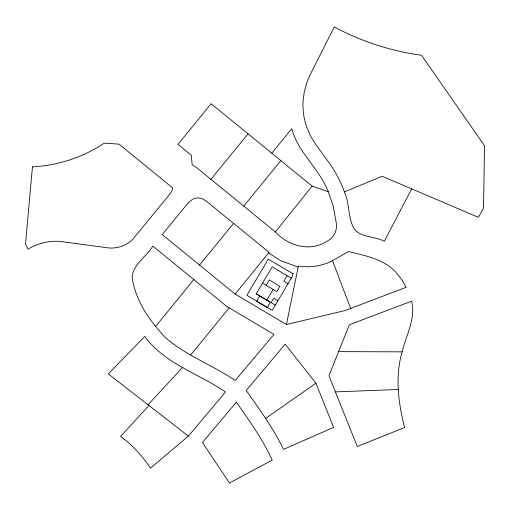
<?xml version="1.0" encoding="UTF-8"?>
<svg xmlns="http://www.w3.org/2000/svg" width="510" height="510" viewBox="0 0 510 510"><rect width="100%" height="100%" fill="white"/><g stroke="black" fill="none" stroke-linecap="round" stroke-linejoin="round"><path stroke-width="0.76" d="M286.441 324.526L298.369 266.105L307.307 266.794A56.572 56.572 0 0 0 330.722 261.643L348.572 251.545C364.637 255.65 382.219 258.647 394.542 270.778C398.992 275.853 403.149 281.259 406.177 287.315L344.907 310.584L286.441 324.526L235.148 294.098L162.218 234.613L188.19 202.878L192.767 199.091L198.09 197.778L202.744 198.945L206.85 201.565L269.038 252.342L235.148 294.098M402.141 351.855C406.005 335.223 416.064 318.75 411.551 301.18L349.363 324.793L328.944 375.768L357.261 446.492L404.589 427.527C398.348 402.938 394.861 376.654 402.141 351.855L338.595 351.632M411.672 188.866L384.317 241.224C374.78 236.066 361.666 238.004 354.342 229.143C347.763 217.897 349.815 203.713 344.39 191.887A121.68 121.68 0 0 0 329.932 163.94L315.473 144.062L310.673 136.215L306.963 127.8A67.039 67.039 0 0 1 303.118 100.617L304.336 91.507L306.784 82.645L310.424 74.179L334.267 26.998C361.373 41.45 391.074 51.159 421.521 55.265L484.5 145.694L483.537 208.054L478.437 217.337L382.188 176.294L344.39 191.887M275.298 305.152L256.218 293.837L272.212 266.864L291.293 278.179M259.813 295.934L256.651 301.251L267.297 307.568L270.453 302.245L256.23 293.811M266.124 285.288L269.28 279.964L279.926 286.276L276.771 291.599L262.548 283.165M266.877 300.122L273.194 289.476M271.122 302.679L273.711 298.312L277.886 300.785M287.117 275.706L283.815 281.278L287.991 283.758M275.349 231.942L312.107 186.118L328.3 191.811L333.151 205.728L336.441 224.017L336.441 228.18L335.401 232.19A16.671 16.671 0 0 1 327.114 241.128C310.405 252.348 288.252 245.967 275.349 231.942L196.133 167.255L192.149 164.858L191.377 155.276L177.99 144.362L211.134 103.715L312.107 186.118M271.785 153.198L291.758 128.711C298.184 152.802 319.541 168.823 328.3 191.811M243.761 206.123L280.844 160.599M155.709 326.33L193.857 279.569M190.861 354.75L229.156 307.817L273.959 334.401L235.244 380.422C212.536 365.224 185.946 355.483 165.215 337.448C157.794 329.364 150.718 320.866 144.891 311.553C138.784 300.804 133.441 289.106 132.115 276.72C133.512 263.829 146.568 256.524 152.815 246.1L226.606 306.306L229.156 307.817M210.91 179.31L248.045 133.837M199.55 265.06L233.586 223.399M188.413 436.12L225.516 392.005C198.862 373.594 164.481 363.694 144.795 336.428L108.305 373.906L188.413 436.12L150.463 468.148A134.162 134.162 0 0 0 126.327 440.748L120.558 436.439L148.977 405.469M148.059 404.755L182.765 367.251M265.595 418.468L315.919 383.214L285.173 344.154L246.234 390.443C259.609 409.46 273.379 428.4 283.515 449.412L333.623 427.38L315.919 383.214M335.401 391.878L398.227 389.506M298.171 267.074L280.698 260.718L268.566 252.922M332.533 260.68L350.625 308.41M32.455 166.859L25.5 244.22L28.075 249.148C37.638 243.289 48.928 240.605 60.11 241.396L107.54 247.809C116.624 248.995 126.034 245.865 132.613 239.49L170.365 193.424L171.947 190.727L172.813 188.05L118.996 144.113L104.167 143.195C82.977 157.386 57.904 165.533 32.455 166.859M293.008 273.793L292.542 276.076L272.225 310.335L246.859 295.29L268.298 259.137L293.008 273.793M236.359 402.18L202.444 442.501L229.481 483.002L272.232 460.103C262.618 439.448 249.466 420.724 236.359 402.18"/></g></svg>
